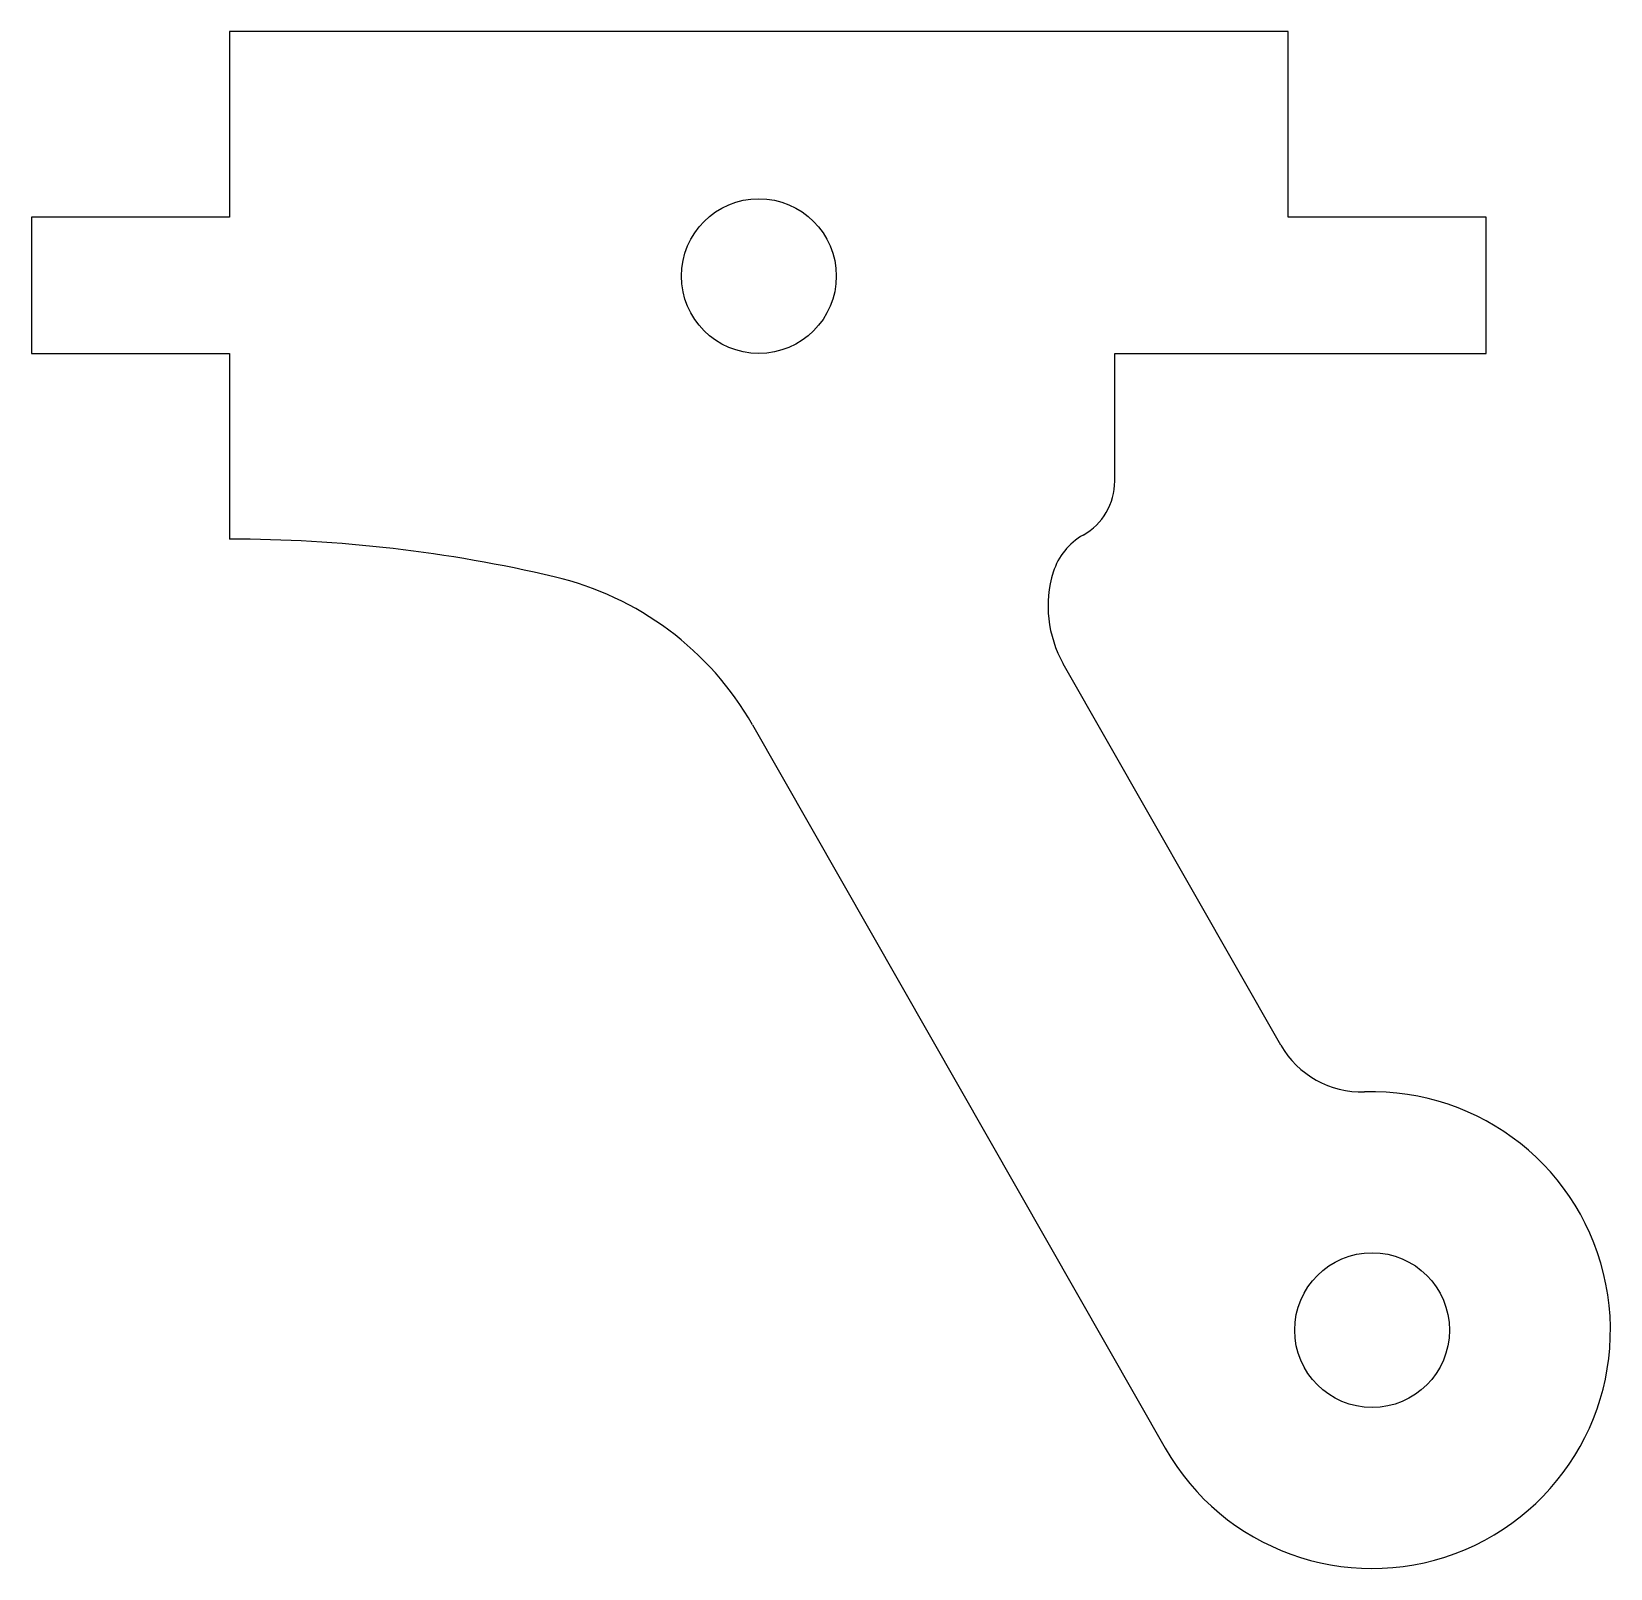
# Model space of a CAD drawing. Extents: x -11.8 to 13.8, y -20.9 to 4.
import ezdxf

# ---------------------------------------------------------------- set-up
doc = ezdxf.new("R2010")
doc.units = 0
doc.layers.get('0').update_dxf_attribs({"linetype": 'CONTINUOUS'})

msp = doc.modelspace()

# ---------------------------------------------------------------- linework, layer by layer
at = {"color": 7, "linetype": 'CONTINUOUS'}
for p, q in [((8.55, 3.95), (-8.55, 3.95)), ((-8.55, 3.95), (-8.55, 0.95)), ((8.55, 0.95), (8.55, 3.95)), ((-8.55, 0.95), (-11.75, 0.95)), ((-11.75, 0.95), (-11.75, -1.25)), ((11.75, 0.95), (8.55, 0.95)), ((11.75, -1.25), (11.75, 0.95)), ((-11.75, -1.25), (-8.55, -1.25)), ((-8.55, -1.25), (-8.55, -4.25)), ((5.75, -3.312), (5.75, -1.25)), ((5.75, -1.25), (11.75, -1.25)), ((8.432, -12.424), (4.918, -6.262)), ((-0.102, -7.25), (6.563, -18.935))]:
    msp.add_line(p, q, dxfattribs=at)
for centre in [(0, 0), (9.907, -17.028)]:
    msp.add_circle(centre, 1.25, dxfattribs=at)
for centre, radius, start, end in [((4.75, -3.312), 1, 299.3434, 0), ((-8.55, -27.193), 22.943, 76.7871, 90), ((5.75, -5.091), 1.041, 119.3434, 162.7731), ((6.542, -5.336), 1.87, 162.7731, 209.7013), ((-4.45, -9.73), 5.005, 29.7013, 76.7871), ((9.735, -11.68), 1.5, 209.7013, 271.8427), ((9.907, -17.028), 3.85, 209.7013, 91.8427)]:
    msp.add_arc(centre, radius, start, end, dxfattribs=at)

doc.saveas('drawing.dxf')
